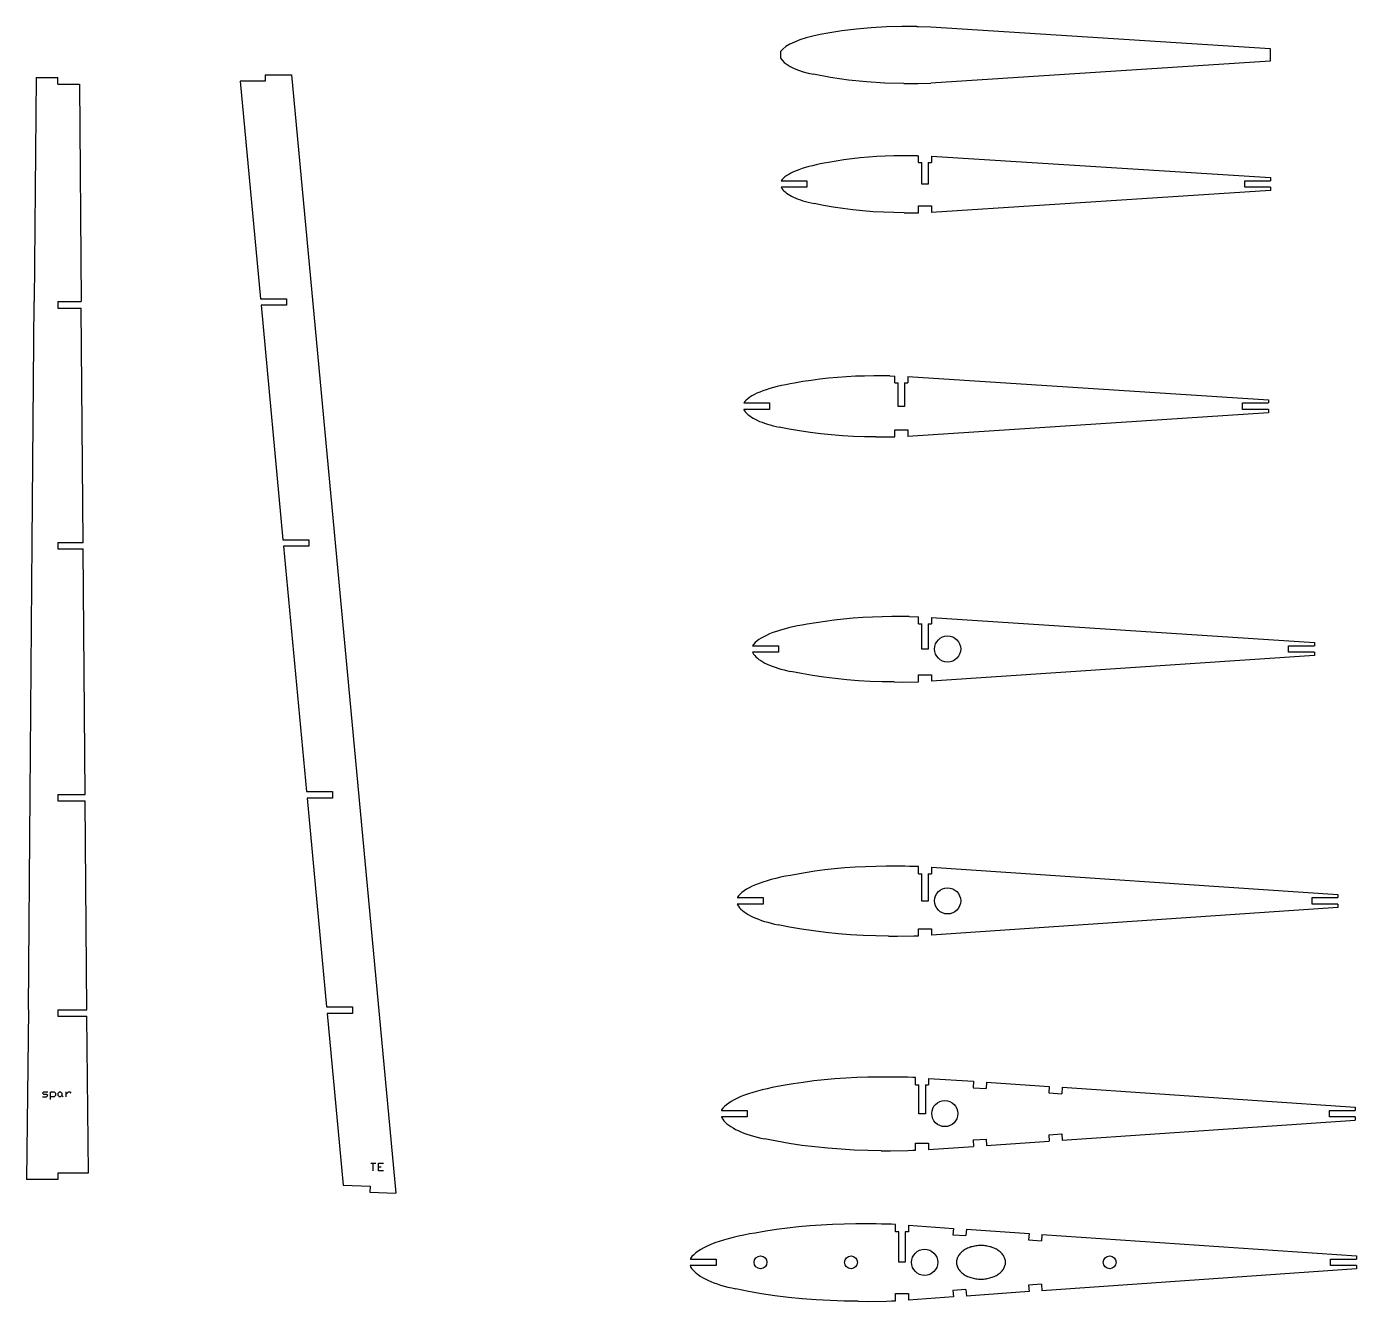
# Model space of a CAD drawing. Extents: x -0.1 to 91.9, y 0 to 98.8.
# Drawn here: x 39.27 to 65.03, y 74.09 to 98.78 of the extents above; entities that cross this region are included whole.
import ezdxf

# ---------------------------------------------------------------- set-up
doc = ezdxf.new("R2010")
doc.units = 0
doc.layers.get('0').update_dxf_attribs({"color": 9, "linetype": 'CONTINUOUS'})

msp = doc.modelspace()

# ---------------------------------------------------------------- linework, layer by layer
at = {"color": 7, "linetype": 'CONTINUOUS', "ltscale": 0.25}
for p, q in [((56.294, 98.784, 0), (56.221, 98.784, 0)), ((56.368, 98.784, 0), (56.294, 98.784, 0)), ((56.441, 98.784, 0), (56.368, 98.784, 0)), ((56.515, 98.784, 0), (56.441, 98.784, 0)), ((56.399, 97.681, 0), (56.536, 97.683, 0)), ((56.303, 96.28, 0), (56.23, 96.28, 0)), ((56.376, 96.28, 0), (56.303, 96.28, 0)), ((56.45, 96.28, 0), (56.376, 96.28, 0)), ((56.523, 96.28, 0), (56.45, 96.28, 0)), ((56.407, 95.177, 0), (56.544, 95.18, 0)), ((55.757, 92.017, 0), (55.678, 92.017, 0)), ((55.835, 92.017, 0), (55.757, 92.017, 0)), ((55.914, 92.017, 0), (55.835, 92.017, 0)), ((55.992, 92.017, 0), (55.914, 92.017, 0)), ((53.16, 91.369, 0), (53.162, 91.364, 0)), ((55.868, 90.835, 0), (56.089, 90.839, 0)), ((56.114, 87.355, 0), (56.03, 87.355, 0)), ((56.198, 87.355, 0), (56.114, 87.355, 0)), ((56.282, 87.355, 0), (56.198, 87.355, 0)), ((56.366, 87.355, 0), (56.282, 87.355, 0)), ((53.331, 86.665, 0), (53.334, 86.656, 0)), ((56.233, 86.089, 0), (56.531, 86.095, 0)), ((56.531, 86.095, 0), (56.544, 86.095, 0)), ((56.011, 82.52, 0), (55.921, 82.52, 0)), ((56.101, 82.52, 0), (56.011, 82.52, 0)), ((56.191, 82.52, 0), (56.101, 82.52, 0)), ((56.281, 82.52, 0), (56.191, 82.52, 0)), ((56.371, 82.517, 0), (56.281, 82.52, 0)), ((56.457, 82.517, 0), (56.371, 82.517, 0)), ((56.544, 82.514, 0), (56.457, 82.517, 0)), ((53.036, 81.916, 0), (53.035, 81.912, 0)), ((53.035, 81.787, 0), (53.04, 81.772, 0)), ((56.139, 81.167, 0), (56.457, 81.172, 0)), ((56.457, 81.172, 0), (56.544, 81.175, 0)), ((55.869, 78.437, 0), (55.774, 78.437, 0)), ((55.964, 78.437, 0), (55.869, 78.437, 0)), ((56.059, 78.437, 0), (55.964, 78.437, 0)), ((56.154, 78.437, 0), (56.059, 78.437, 0)), ((56.249, 78.434, 0), (56.154, 78.437, 0)), ((56.34, 78.434, 0), (56.249, 78.434, 0)), ((56.435, 78.43, 0), (56.34, 78.434, 0)), ((56.49, 78.429, 0), (56.435, 78.43, 0)), ((52.73, 77.8, 0), (52.727, 77.792, 0)), ((52.727, 77.667, 0), (52.734, 77.648, 0)), ((56.004, 77.009, 0), (56.34, 77.015, 0)), ((56.34, 77.015, 0), (56.435, 77.018, 0)), ((56.435, 77.018, 0), (56.49, 77.02, 0)), ((55.428, 75.591, 0), (55.329, 75.591, 0)), ((55.528, 75.591, 0), (55.428, 75.591, 0)), ((55.628, 75.591, 0), (55.528, 75.591, 0)), ((55.728, 75.591, 0), (55.628, 75.591, 0)), ((55.827, 75.588, 0), (55.728, 75.591, 0)), ((55.923, 75.588, 0), (55.827, 75.588, 0)), ((56.023, 75.585, 0), (55.923, 75.588, 0)), ((56.099, 75.582, 0), (56.023, 75.585, 0)), ((52.121, 74.785, 0), (52.13, 74.763, 0)), ((52.13, 74.922, 0), (52.126, 74.91, 0)), ((55.57, 74.091, 0), (55.923, 74.098, 0)), ((55.923, 74.098, 0), (56.023, 74.101, 0)), ((56.023, 74.101, 0), (56.099, 74.103, 0))]:
    msp.add_line(p, q, dxfattribs=at)
at = {"color": 7, "linetype": 'CONTINUOUS'}
for p, q in [((56.515, 98.784, 0), (56.536, 98.784, 0)), ((56.536, 98.784, 0), (56.786, 98.778, 0)), ((56.786, 98.778, 0), (63.356, 98.363, 0)), ((53.874, 98.3, 0), (53.874, 98.175, 0)), ((63.356, 98.363), (63.356, 98.113)), ((63.356, 98.113, 0), (56.786, 97.69, 0)), ((39.451, 97.797, 0), (39.414, 93.457, 0)), ((39.451, 97.797, 0), (39.87, 97.797, 0)), ((39.87, 97.672, 0), (39.87, 97.797, 0)), ((39.87, 97.672, 0), (40.29, 97.672, 0)), ((40.29, 97.672, 0), (40.325, 93.457, 0)), ((43.404, 97.726, 0), (43.798, 93.511, 0)), ((43.89, 97.726, 0), (43.404, 97.726, 0)), ((43.89, 97.851, 0), (44.396, 97.851, 0)), ((43.89, 97.851, 0), (43.89, 97.726, 0)), ((44.396, 97.851, 0), (46.422, 76.187, 0)), ((56.258, 97.682, 0), (56.399, 97.681, 0)), ((56.536, 97.683, 0), (56.786, 97.69, 0)), ((56.523, 96.28, 0), (56.544, 96.28, 0)), ((56.544, 96.149, 0), (56.544, 96.28, 0)), ((56.544, 96.149), (56.607, 96.149)), ((56.607, 95.73, 0), (56.607, 96.149, 0)), ((56.732, 96.149, 0), (56.732, 95.73, 0)), ((56.732, 96.149), (56.794, 96.149)), ((56.794, 96.274, 0), (63.365, 95.859, 0)), ((56.794, 96.274, 0), (56.794, 96.149, 0)), ((63.365, 95.859, 0), (63.365, 95.796, 0)), ((53.882, 95.796, 0), (54.383, 95.796, 0)), ((54.383, 95.671, 0), (53.882, 95.671, 0)), ((54.383, 95.796, 0), (54.383, 95.671, 0)), ((56.732, 95.73, 0), (56.607, 95.73, 0)), ((63.365, 95.609, 0), (56.794, 95.186, 0)), ((62.865, 95.796, 0), (63.365, 95.796, 0)), ((62.865, 95.671, 0), (62.865, 95.796, 0)), ((63.365, 95.671, 0), (62.865, 95.671, 0)), ((63.365, 95.671, 0), (63.365, 95.609, 0)), ((56.266, 95.178, 0), (56.407, 95.177, 0)), ((56.544, 95.311, 0), (56.794, 95.311, 0)), ((56.544, 95.18, 0), (56.544, 95.311, 0)), ((56.794, 95.311, 0), (56.794, 95.186, 0)), ((39.376, 88.792, 0), (39.414, 93.457, 0)), ((39.87, 93.457, 0), (40.325, 93.457, 0)), ((39.87, 93.457, 0), (39.87, 93.332, 0)), ((39.87, 93.332, 0), (40.326, 93.332, 0)), ((40.363, 88.792, 0), (40.326, 93.332, 0)), ((43.798, 93.511, 0), (44.302, 93.511, 0)), ((43.809, 93.386, 0), (44.234, 88.846, 0)), ((44.302, 93.386, 0), (43.809, 93.386, 0)), ((44.302, 93.511, 0), (44.302, 93.386, 0)), ((55.992, 92.017, 0), (56.089, 92.014, 0)), ((56.089, 91.882, 0), (56.089, 92.014, 0)), ((56.339, 92.007, 0), (63.323, 91.556, 0)), ((56.339, 92.007, 0), (56.339, 91.882, 0)), ((56.089, 91.882, 0), (56.151, 91.882, 0)), ((56.151, 91.426, 0), (56.151, 91.882, 0)), ((56.276, 91.882, 0), (56.276, 91.426, 0)), ((56.276, 91.882, 0), (56.339, 91.882, 0)), ((53.16, 91.494, 0), (53.66, 91.494, 0)), ((53.66, 91.494, 0), (53.66, 91.369, 0)), ((62.823, 91.494, 0), (63.323, 91.494, 0)), ((62.823, 91.369, 0), (62.823, 91.494, 0)), ((63.323, 91.556, 0), (63.323, 91.494, 0)), ((53.66, 91.369, 0), (53.16, 91.369, 0)), ((56.276, 91.426, 0), (56.151, 91.426, 0)), ((63.323, 91.306, 0), (56.339, 90.846, 0)), ((63.323, 91.369, 0), (62.823, 91.369, 0)), ((63.323, 91.369, 0), (63.323, 91.306, 0)), ((56.089, 90.971, 0), (56.339, 90.971, 0)), ((56.089, 90.839, 0), (56.089, 90.971, 0)), ((56.339, 90.971, 0), (56.339, 90.846, 0)), ((55.717, 90.836, 0), (55.868, 90.835, 0)), ((39.337, 83.913, 0), (39.376, 88.792, 0)), ((39.87, 88.792, 0), (40.363, 88.792, 0)), ((39.87, 88.792, 0), (39.87, 88.667, 0)), ((39.87, 88.667, 0), (40.364, 88.667, 0)), ((40.402, 83.913, 0), (40.364, 88.667, 0)), ((44.234, 88.846, 0), (44.738, 88.846, 0)), ((44.246, 88.721, 0), (44.69, 83.967, 0)), ((44.738, 88.721, 0), (44.246, 88.721, 0)), ((44.738, 88.846, 0), (44.738, 88.721, 0)), ((56.366, 87.355), (56.544, 87.352)), ((56.544, 87.215, 0), (56.544, 87.352, 0)), ((56.794, 87.34, 0), (64.215, 86.853, 0)), ((56.794, 87.34, 0), (56.794, 87.215, 0)), ((56.544, 87.215), (56.607, 87.215)), ((56.607, 86.722), (56.607, 87.215)), ((56.732, 87.215), (56.732, 86.722)), ((56.732, 87.215), (56.794, 87.215)), ((64.215, 86.853, 0), (64.215, 86.79, 0)), ((53.331, 86.79, 0), (53.831, 86.79, 0)), ((53.831, 86.665, 0), (53.331, 86.665, 0)), ((53.831, 86.79, 0), (53.831, 86.665, 0)), ((56.732, 86.722), (56.607, 86.722)), ((64.215, 86.603, 0), (56.794, 86.104, 0)), ((63.715, 86.79, 0), (64.215, 86.79, 0)), ((63.715, 86.665, 0), (63.715, 86.79, 0)), ((64.215, 86.665, 0), (63.715, 86.665, 0)), ((64.215, 86.665, 0), (64.215, 86.603, 0)), ((56.072, 86.091, 0), (56.233, 86.089, 0)), ((56.544, 86.229, 0), (56.794, 86.229, 0)), ((56.544, 86.095, 0), (56.544, 86.229, 0)), ((56.794, 86.229, 0), (56.794, 86.104, 0)), ((39.304, 79.742, 0), (39.337, 83.913, 0)), ((39.87, 83.913, 0), (40.402, 83.913, 0)), ((39.87, 83.913, 0), (39.87, 83.788, 0)), ((39.87, 83.788, 0), (40.403, 83.788, 0)), ((40.435, 79.742, 0), (40.403, 83.788, 0)), ((44.69, 83.967, 0), (45.194, 83.967, 0)), ((44.702, 83.842, 0), (45.08, 79.796, 0)), ((45.194, 83.842, 0), (44.702, 83.842, 0)), ((45.194, 83.967, 0), (45.194, 83.842, 0)), ((56.544, 82.375, 0), (56.544, 82.514, 0)), ((56.794, 82.5, 0), (64.671, 81.974, 0)), ((56.794, 82.5, 0), (56.794, 82.375, 0)), ((56.544, 82.375), (56.607, 82.375)), ((56.607, 81.843), (56.607, 82.375)), ((56.732, 82.375), (56.732, 81.843)), ((56.732, 82.375), (56.794, 82.375)), ((64.671, 81.974, 0), (64.671, 81.912, 0)), ((53.035, 81.912, 0), (53.535, 81.912, 0)), ((53.535, 81.787, 0), (53.035, 81.787, 0)), ((53.535, 81.912, 0), (53.535, 81.787, 0)), ((56.732, 81.843), (56.607, 81.843)), ((64.671, 81.724, 0), (56.794, 81.186, 0)), ((64.171, 81.912, 0), (64.671, 81.912, 0)), ((64.171, 81.787, 0), (64.171, 81.912, 0)), ((64.671, 81.787, 0), (64.171, 81.787, 0)), ((64.671, 81.787, 0), (64.671, 81.724, 0)), ((55.966, 81.168, 0), (56.139, 81.167, 0)), ((56.544, 81.311, 0), (56.794, 81.311, 0)), ((56.544, 81.175, 0), (56.544, 81.311, 0)), ((56.794, 81.311, 0), (56.794, 81.186, 0)), ((39.304, 79.742, 0), (39.268, 76.454, 0)), ((39.87, 79.742, 0), (40.435, 79.742, 0)), ((39.87, 79.742, 0), (39.87, 79.617, 0)), ((39.87, 79.617, 0), (40.436, 79.617, 0)), ((40.467, 76.579, 0), (40.436, 79.617, 0)), ((45.08, 79.796, 0), (45.584, 79.796, 0)), ((45.091, 79.671, 0), (45.403, 76.343, 0)), ((45.584, 79.671, 0), (45.091, 79.671, 0)), ((45.584, 79.796, 0), (45.584, 79.671, 0)), ((56.49, 78.288, 0), (56.49, 78.429, 0)), ((56.74, 78.412, 0), (57.613, 78.354, 0)), ((56.74, 78.412, 0), (56.74, 78.288, 0)), ((57.613, 78.354), (57.605, 78.229)), ((57.863, 78.337), (57.855, 78.212)), ((57.863, 78.337, 0), (59.077, 78.255, 0)), ((56.49, 78.288), (56.553, 78.288)), ((56.553, 77.723), (56.553, 78.288)), ((56.678, 78.288), (56.678, 77.723)), ((56.678, 78.288), (56.74, 78.288)), ((57.605, 78.229, 0), (57.855, 78.212, 0)), ((59.077, 78.255), (59.069, 78.13)), ((59.069, 78.13, 0), (59.319, 78.113, 0)), ((59.327, 78.238), (59.319, 78.113)), ((59.327, 78.238, 0), (65.007, 77.854, 0)), ((65.007, 77.854, 0), (65.007, 77.792, 0)), ((52.727, 77.792, 0), (53.227, 77.792, 0)), ((53.227, 77.667, 0), (52.727, 77.667, 0)), ((53.227, 77.792, 0), (53.227, 77.667, 0)), ((56.678, 77.723), (56.553, 77.723)), ((59.327, 77.212, 0), (65.007, 77.604, 0)), ((64.507, 77.792, 0), (65.007, 77.792, 0)), ((64.507, 77.667, 0), (64.507, 77.792, 0)), ((65.007, 77.667, 0), (64.507, 77.667, 0)), ((65.007, 77.667, 0), (65.007, 77.604, 0)), ((59.069, 77.319, 0), (59.319, 77.337, 0)), ((59.069, 77.319), (59.077, 77.195)), ((59.319, 77.337), (59.327, 77.212)), ((56.49, 77.158, 0), (56.74, 77.158, 0)), ((56.49, 77.02, 0), (56.49, 77.158, 0)), ((56.74, 77.158, 0), (56.74, 77.033, 0)), ((56.74, 77.033, 0), (57.613, 77.094, 0)), ((57.605, 77.218, 0), (57.855, 77.236, 0)), ((57.605, 77.218), (57.613, 77.094)), ((57.855, 77.236), (57.863, 77.111)), ((57.863, 77.111, 0), (59.077, 77.195, 0)), ((55.822, 77.01, 0), (56.004, 77.009, 0)), ((39.874, 76.579, 0), (40.467, 76.579, 0)), ((39.874, 76.579, 0), (39.874, 76.454, 0)), ((39.874, 76.454, 0), (39.268, 76.454, 0)), ((45.403, 76.343), (45.921, 76.324)), ((45.921, 76.324), (45.917, 76.204)), ((45.917, 76.204), (46.422, 76.187)), ((56.099, 75.441, 0), (56.099, 75.582, 0)), ((56.349, 75.566, 0), (57.222, 75.506, 0)), ((56.349, 75.566, 0), (56.349, 75.441, 0)), ((57.222, 75.506, 0), (57.213, 75.382, 0)), ((57.472, 75.489, 0), (57.463, 75.365, 0)), ((57.472, 75.489, 0), (58.686, 75.406, 0)), ((56.161, 75.441, 0), (56.099, 75.441, 0)), ((56.161, 74.848, 0), (56.161, 75.441, 0)), ((56.286, 75.441, 0), (56.286, 74.848, 0)), ((56.349, 75.441, 0), (56.286, 75.441, 0)), ((57.213, 75.382, 0), (57.463, 75.365, 0)), ((58.686, 75.406, 0), (58.678, 75.282, 0)), ((58.678, 75.282, 0), (58.928, 75.264, 0)), ((58.936, 75.389, 0), (58.928, 75.264, 0)), ((58.936, 75.389, 0), (65.028, 74.973, 0)), ((65.028, 74.973, 0), (65.028, 74.91, 0)), ((52.626, 74.785, 0), (52.121, 74.785, 0)), ((52.126, 74.91, 0), (52.626, 74.91, 0)), ((52.626, 74.91, 0), (52.626, 74.785, 0)), ((56.286, 74.848, 0), (56.161, 74.848, 0)), ((65.028, 74.723, 0), (58.936, 74.297, 0)), ((64.528, 74.91, 0), (65.028, 74.91, 0)), ((64.528, 74.785, 0), (64.528, 74.91, 0)), ((65.028, 74.785, 0), (64.528, 74.785, 0)), ((65.028, 74.785, 0), (65.028, 74.723, 0)), ((56.099, 74.242, 0), (56.349, 74.242, 0)), ((56.099, 74.103, 0), (56.099, 74.242, 0)), ((56.349, 74.242, 0), (56.349, 74.117, 0)), ((57.463, 74.32, 0), (57.213, 74.302, 0)), ((57.213, 74.302, 0), (57.222, 74.178, 0)), ((57.463, 74.32, 0), (57.472, 74.195, 0)), ((58.686, 74.28, 0), (57.472, 74.195, 0)), ((58.927, 74.422, 0), (58.677, 74.405, 0)), ((58.677, 74.405, 0), (58.686, 74.28, 0)), ((58.927, 74.422, 0), (58.936, 74.297, 0)), ((55.379, 74.093, 0), (55.57, 74.091, 0)), ((57.222, 74.178, 0), (56.349, 74.117, 0))]:
    msp.add_line(p, q, dxfattribs=at)
at = {"color": 3}
for p, q in [((39.727, 78.152), (39.727, 78.002)), ((40.027, 78.152), (40.027, 78.052)), ((45.934, 76.77, 0), (46.034, 76.77, 0)), ((45.984, 76.62, 0), (45.984, 76.77, 0)), ((46.084, 76.695, 0), (46.134, 76.695, 0))]:
    msp.add_line(p, q, dxfattribs=at)
at = {"color": 7, "linetype": 'CONTINUOUS'}
for points in [[(56.221, 98.784), (55.925, 98.779), (55.631, 98.763), (55.342, 98.737), (55.061, 98.701), (54.79, 98.655)], [(54.79, 98.655), (54.639, 98.629), (54.497, 98.598), (54.366, 98.564), (54.248, 98.526), (54.142, 98.485), (54.052, 98.442), (53.976, 98.396), (53.917, 98.349), (53.874, 98.3)], [(53.874, 98.175), (53.904, 98.132), (53.946, 98.09), (53.999, 98.049), (54.062, 98.011), (54.136, 97.974), (54.218, 97.941), (54.309, 97.91), (54.407, 97.883), (54.513, 97.86)], [(56.258, 97.682), (55.896, 97.69), (55.538, 97.712), (55.186, 97.747), (54.843, 97.797), (54.513, 97.86)], [(54.799, 96.151), (54.718, 96.138), (54.639, 96.123), (54.563, 96.107), (54.489, 96.09), (54.419, 96.072), (54.353, 96.053), (54.29, 96.034), (54.23, 96.013), (54.175, 95.991), (54.123, 95.969), (54.075, 95.946), (54.032, 95.922), (53.993, 95.898), (53.959, 95.873), (53.929, 95.848), (53.903, 95.822), (53.882, 95.796)], [(56.23, 96.28), (56.065, 96.279), (55.9, 96.274), (55.737, 96.265), (55.575, 96.254), (55.414, 96.24), (55.256, 96.222), (55.101, 96.201), (54.948, 96.178), (54.799, 96.151)], [(53.882, 95.671), (53.897, 95.648), (53.915, 95.625), (53.936, 95.603), (53.96, 95.581), (53.988, 95.559), (54.018, 95.538), (54.051, 95.518), (54.087, 95.498), (54.126, 95.479), (54.167, 95.46), (54.211, 95.443), (54.258, 95.426), (54.306, 95.41), (54.357, 95.395), (54.41, 95.381), (54.465, 95.368), (54.521, 95.356)], [(56.266, 95.178), (56.065, 95.181), (55.865, 95.188), (55.665, 95.199), (55.468, 95.214), (55.272, 95.234), (55.079, 95.259), (54.889, 95.287), (54.703, 95.319), (54.521, 95.356)], [(55.678, 92.017), (55.501, 92.015), (55.325, 92.01), (55.15, 92.001), (54.976, 91.989), (54.804, 91.973), (54.635, 91.954), (54.468, 91.932), (54.305, 91.907), (54.145, 91.878)], [(54.145, 91.878), (54.057, 91.864), (53.972, 91.848), (53.889, 91.831), (53.81, 91.812), (53.735, 91.793), (53.663, 91.773), (53.595, 91.751), (53.531, 91.729), (53.471, 91.705), (53.416, 91.681), (53.365, 91.656), (53.318, 91.63), (53.277, 91.604), (53.24, 91.577), (53.208, 91.55), (53.182, 91.522), (53.16, 91.494)], [(53.162, 91.364), (53.177, 91.339), (53.197, 91.315), (53.219, 91.291), (53.245, 91.267), (53.275, 91.244), (53.307, 91.221), (53.343, 91.199), (53.382, 91.178), (53.423, 91.158), (53.468, 91.138), (53.515, 91.119), (53.565, 91.101), (53.617, 91.084), (53.671, 91.068), (53.728, 91.053), (53.787, 91.039), (53.848, 91.026)], [(55.717, 90.836), (55.502, 90.839), (55.287, 90.846), (55.073, 90.858), (54.861, 90.875), (54.652, 90.896), (54.445, 90.922), (54.242, 90.952), (54.042, 90.987), (53.848, 91.026)], [(56.03, 87.355), (55.84, 87.353), (55.652, 87.347), (55.464, 87.338), (55.278, 87.325), (55.094, 87.308), (54.913, 87.288), (54.734, 87.264), (54.56, 87.237), (54.388, 87.207)], [(54.388, 87.207), (54.293, 87.191), (54.201, 87.174), (54.113, 87.155), (54.027, 87.136), (53.946, 87.114), (53.869, 87.092), (53.795, 87.069), (53.726, 87.045), (53.662, 87.019), (53.603, 86.993), (53.548, 86.966), (53.498, 86.938), (53.454, 86.91), (53.415, 86.881), (53.381, 86.851), (53.353, 86.821), (53.331, 86.79)], [(53.334, 86.656), (53.351, 86.629), (53.372, 86.603), (53.396, 86.577), (53.424, 86.552), (53.455, 86.527), (53.49, 86.503), (53.529, 86.48), (53.57, 86.457), (53.615, 86.435), (53.662, 86.414), (53.713, 86.394), (53.766, 86.375), (53.822, 86.356), (53.881, 86.339), (53.942, 86.323), (54.005, 86.308), (54.07, 86.294)], [(56.072, 86.091), (55.841, 86.094), (55.611, 86.101), (55.382, 86.114), (55.155, 86.132), (54.931, 86.155), (54.71, 86.183), (54.492, 86.215), (54.279, 86.252), (54.07, 86.294)], [(55.921, 82.52), (55.719, 82.518), (55.517, 82.511), (55.317, 82.501), (55.118, 82.487), (54.921, 82.47), (54.728, 82.448), (54.537, 82.423), (54.35, 82.394), (54.167, 82.361)], [(54.167, 82.361), (54.065, 82.344), (53.967, 82.326), (53.872, 82.306), (53.781, 82.285), (53.694, 82.263), (53.611, 82.239), (53.532, 82.214), (53.459, 82.188), (53.39, 82.161), (53.326, 82.133), (53.268, 82.104), (53.215, 82.074), (53.168, 82.044), (53.126, 82.012), (53.09, 81.981), (53.06, 81.948), (53.036, 81.916)], [(53.04, 81.772), (53.058, 81.744), (53.08, 81.716), (53.106, 81.689), (53.136, 81.661), (53.169, 81.635), (53.207, 81.609), (53.248, 81.584), (53.292, 81.56), (53.34, 81.536), (53.391, 81.514), (53.445, 81.492), (53.502, 81.472), (53.562, 81.452), (53.624, 81.434), (53.689, 81.417), (53.757, 81.401), (53.826, 81.386)], [(55.966, 81.168), (55.72, 81.171), (55.474, 81.18), (55.229, 81.193), (54.987, 81.213), (54.747, 81.237), (54.51, 81.267), (54.277, 81.301), (54.049, 81.341), (53.826, 81.386)], [(55.774, 78.437), (55.561, 78.434), (55.348, 78.428), (55.137, 78.417), (54.927, 78.403), (54.719, 78.384), (54.515, 78.361), (54.313, 78.334), (54.116, 78.304), (53.923, 78.27)], [(53.923, 78.27), (53.816, 78.252), (53.712, 78.232), (53.612, 78.211), (53.516, 78.189), (53.424, 78.165), (53.336, 78.14), (53.254, 78.114), (53.176, 78.087), (53.103, 78.058), (53.036, 78.028), (52.975, 77.998), (52.919, 77.966), (52.869, 77.934), (52.825, 77.901), (52.787, 77.868), (52.755, 77.834), (52.73, 77.8)], [(52.734, 77.648), (52.753, 77.618), (52.776, 77.589), (52.803, 77.56), (52.835, 77.531), (52.87, 77.503), (52.91, 77.476), (52.953, 77.45), (53, 77.424), (53.05, 77.399), (53.104, 77.375), (53.161, 77.353), (53.221, 77.331), (53.284, 77.31), (53.35, 77.291), (53.419, 77.273), (53.49, 77.256), (53.564, 77.24)], [(55.822, 77.01), (55.561, 77.014), (55.302, 77.023), (55.044, 77.037), (54.788, 77.057), (54.535, 77.083), (54.285, 77.114), (54.04, 77.151), (53.799, 77.193), (53.564, 77.24)], [(55.329, 75.591), (55.105, 75.589), (54.881, 75.582), (54.659, 75.571), (54.438, 75.555), (54.22, 75.536), (54.005, 75.512), (53.794, 75.484), (53.587, 75.452), (53.384, 75.416)], [(53.384, 75.416), (53.271, 75.397), (53.162, 75.376), (53.057, 75.354), (52.956, 75.331), (52.859, 75.306), (52.768, 75.28), (52.681, 75.252), (52.599, 75.223), (52.523, 75.193), (52.452, 75.162), (52.388, 75.13), (52.329, 75.097), (52.276, 75.063), (52.23, 75.029), (52.19, 74.994), (52.157, 74.958), (52.13, 74.922)], [(52.13, 74.763), (52.15, 74.731), (52.174, 74.7), (52.203, 74.67), (52.237, 74.64), (52.274, 74.61), (52.316, 74.582), (52.361, 74.554), (52.411, 74.527), (52.464, 74.501), (52.521, 74.476), (52.581, 74.452), (52.645, 74.429), (52.711, 74.408), (52.781, 74.387), (52.854, 74.368), (52.929, 74.351), (53.006, 74.334)], [(55.379, 74.093), (55.105, 74.096), (54.833, 74.106), (54.562, 74.121), (54.293, 74.142), (54.027, 74.169), (53.764, 74.202), (53.507, 74.24), (53.254, 74.285), (53.006, 74.334)]]:
    msp.add_lwpolyline(points, dxfattribs=at)
at = {"color": 3, "flags": 128}
for points in [[(39.577, 78.052), (39.652, 78.052), (39.677, 78.077), (39.652, 78.102), (39.602, 78.102), (39.577, 78.127), (39.602, 78.152), (39.677, 78.152)], [(39.727, 78.127), (39.752, 78.152), (39.802, 78.152), (39.827, 78.127), (39.827, 78.077), (39.802, 78.052), (39.727, 78.052)], [(39.952, 78.077), (39.927, 78.052), (39.902, 78.052), (39.877, 78.077), (39.877, 78.127), (39.902, 78.152), (39.927, 78.152), (39.952, 78.127), (39.952, 78.077), (39.977, 78.052)], [(40.027, 78.102), (40.077, 78.152), (40.102, 78.152), (40.127, 78.127)], [(46.184, 76.62), (46.084, 76.62), (46.084, 76.77), (46.184, 76.77)]]:
    msp.add_lwpolyline(points, dxfattribs=at)
at = {"color": 7, "linetype": 'CONTINUOUS', "flags": 128}
msp.add_lwpolyline([(58.231, 74.848), (58.23, 74.865), (58.228, 74.882), (58.225, 74.899), (58.22, 74.916), (58.214, 74.932), (58.207, 74.948), (58.199, 74.964), (58.19, 74.98), (58.179, 74.995), (58.167, 75.01), (58.154, 75.025), (58.14, 75.039), (58.125, 75.052), (58.109, 75.065), (58.091, 75.078), (58.073, 75.089), (58.055, 75.101), (58.035, 75.111), (58.014, 75.121), (57.993, 75.129), (57.971, 75.138), (57.949, 75.145), (57.926, 75.151), (57.902, 75.157), (57.878, 75.162), (57.854, 75.166), (57.83, 75.169), (57.805, 75.171), (57.78, 75.172), (57.755, 75.173), (57.731, 75.172), (57.706, 75.171), (57.681, 75.169), (57.657, 75.166), (57.632, 75.162), (57.609, 75.157), (57.585, 75.151), (57.562, 75.145), (57.54, 75.138), (57.518, 75.129), (57.497, 75.121), (57.476, 75.111), (57.456, 75.101), (57.437, 75.089), (57.419, 75.078), (57.402, 75.065), (57.386, 75.052), (57.371, 75.039), (57.357, 75.025), (57.344, 75.01), (57.332, 74.995), (57.321, 74.98), (57.312, 74.964), (57.304, 74.948), (57.296, 74.932), (57.291, 74.916), (57.286, 74.899), (57.283, 74.882), (57.281, 74.865), (57.28, 74.848), (57.281, 74.831), (57.283, 74.814), (57.286, 74.797), (57.291, 74.78), (57.296, 74.764), (57.304, 74.748), (57.312, 74.731), (57.321, 74.716), (57.332, 74.7), (57.344, 74.685), (57.357, 74.671), (57.371, 74.657), (57.386, 74.643), (57.402, 74.63), (57.419, 74.618), (57.437, 74.606), (57.456, 74.595), (57.476, 74.585), (57.497, 74.575), (57.518, 74.566), (57.54, 74.558), (57.562, 74.551), (57.585, 74.545), (57.609, 74.539), (57.632, 74.534), (57.657, 74.53), (57.681, 74.527), (57.706, 74.525), (57.731, 74.523), (57.755, 74.523), (57.78, 74.523), (57.805, 74.525), (57.83, 74.527), (57.854, 74.53), (57.878, 74.534), (57.902, 74.539), (57.926, 74.545), (57.949, 74.551), (57.971, 74.558), (57.993, 74.566), (58.014, 74.575), (58.035, 74.585), (58.055, 74.595), (58.073, 74.606), (58.091, 74.618), (58.109, 74.63), (58.125, 74.643), (58.14, 74.657), (58.154, 74.671), (58.167, 74.685), (58.179, 74.7), (58.19, 74.716), (58.199, 74.731), (58.207, 74.748), (58.214, 74.764), (58.22, 74.78), (58.225, 74.797), (58.228, 74.814), (58.23, 74.831)], close=True, dxfattribs=at)
at = {"color": 7, "linetype": 'CONTINUOUS'}
for centre, radius in [((57.109, 86.728), 0.253), ((57.109, 81.849), 0.253), ((57.055, 77.729), 0.253), ((53.485, 74.848), 0.125), ((55.238, 74.848), 0.125), ((56.664, 74.848), 0.253), ((60.249, 74.848), 0.125)]:
    msp.add_circle(centre, radius, dxfattribs=at)

doc.saveas('drawing.dxf')
